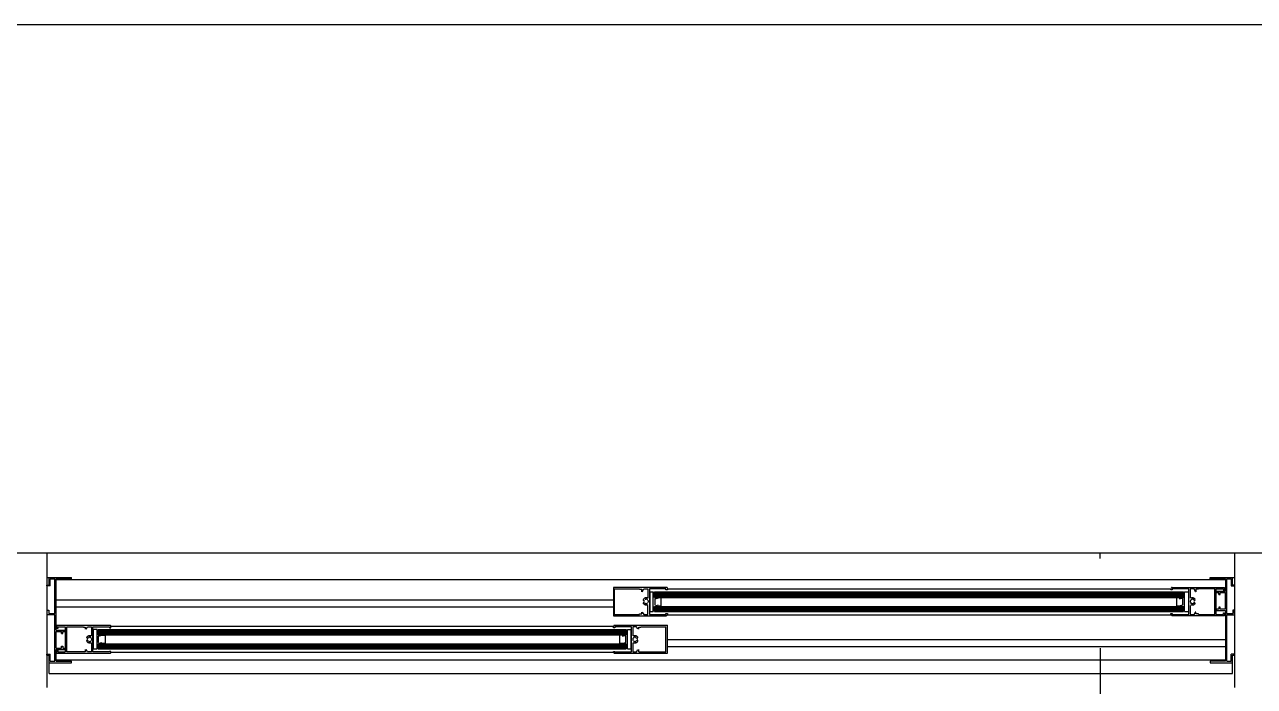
# Model space of a CAD drawing. Header units: millimetres. Extents: x 7649 to 34105, y 3983 to 25377.
# Drawn here: x 31922 to 33295, y 20638 to 21377 of the extents above; entities that cross this region are included whole.
import ezdxf

# ---------------------------------------------------------------- set-up
doc = ezdxf.new("R2010")
doc.units = ezdxf.units.MM

msp = doc.modelspace()

# ---------------------------------------------------------------- linework, layer by layer
at = {"layer": 'GEOMETRY', "color": 7}
for p, q in [((7649.45694, 21376.92222), (34105.14444, 21376.92222)), ((31946.67361, 20786.90139), (33272.76528, 20786.90139)), ((33122.48194, 20780.55139), (33122.48194, 20786.90139)), ((31946.67361, 20759.38472), (31949.31944, 20759.38472)), ((31949.31944, 20750.91806), (31949.31944, 20759.38472)), ((31949.31944, 20759.38472), (31974.19028, 20759.38472)), ((31950.37778, 20749.85972), (31950.37778, 20757.79722)), ((31950.37778, 20757.79722), (31955.66944, 20757.79722)), ((31955.66944, 20719.16806), (31955.66944, 20757.79722)), ((31957.25694, 20757.79722), (31974.19028, 20757.79722)), ((31957.25694, 20700.64722), (31957.25694, 20757.79722)), ((31957.25694, 20757.26806), (33262.18194, 20757.26806)), ((31974.19028, 20757.79722), (31974.19028, 20759.38472)), ((33245.24861, 20759.38472), (33270.11944, 20759.38472)), ((33245.24861, 20757.79722), (33245.24861, 20759.38472)), ((33245.24861, 20757.79722), (33262.18194, 20757.79722)), ((33262.18194, 20757.79722), (33262.18194, 20744.03889)), ((33263.76944, 20757.79722), (33268.53194, 20757.79722)), ((33263.76944, 20719.16806), (33263.76944, 20757.79722)), ((33268.53194, 20757.79722), (33268.53194, 20749.85972)), ((33270.11944, 20759.38472), (33272.76528, 20759.38472)), ((33270.11944, 20750.91806), (33270.11944, 20759.38472)), ((31946.67361, 20749.85972), (31946.67361, 20750.91806)), ((31946.67361, 20750.91806), (31949.31944, 20750.91806)), ((31950.37778, 20749.85972), (31946.67361, 20749.85972)), ((32638.29444, 20748.27222), (32579.02778, 20748.27222)), ((32579.02778, 20748.27222), (32579.02778, 20716.52222)), ((32580.08611, 20746.68472), (32580.08611, 20718.10972)), ((32580.08611, 20746.68472), (32608.13194, 20746.68472)), ((32608.13194, 20746.15556), (32608.13194, 20746.68472)), ((32608.13194, 20746.15556), (32610.77778, 20746.15556)), ((32610.77778, 20743.50972), (32610.77778, 20746.15556)), ((32611.30694, 20743.50972), (32612.89444, 20746.68472)), ((32612.89444, 20746.68472), (32617.65694, 20746.68472)), ((32617.65694, 20746.68472), (32617.65694, 20736.10139)), ((32637.76528, 20746.68472), (32619.24444, 20746.68472)), ((32619.24444, 20746.68472), (32619.24444, 20718.10972)), ((32619.77361, 20743.50972), (32619.77361, 20721.28472)), ((32619.77361, 20743.50972), (32623.47778, 20743.50972)), ((32623.47778, 20721.28472), (32623.47778, 20743.50972)), ((32625.06528, 20743.50972), (33215.61528, 20743.50972)), ((32625.06528, 20737.15972), (32625.06528, 20743.50972)), ((32625.06528, 20742.45139), (33215.61528, 20742.45139)), ((32637.76528, 20745.62639), (32637.76528, 20746.68472)), ((32639.35278, 20745.62639), (32637.76528, 20745.62639)), ((32638.66674, 20748.26498), (32638.55903, 20748.27222)), ((32638.77004, 20748.24387), (32638.66674, 20748.26498)), ((32638.86799, 20748.20985), (32638.77004, 20748.24387)), ((32638.95965, 20748.16385), (32638.86799, 20748.20985)), ((32639.04407, 20748.10683), (32638.95965, 20748.16385)), ((32639.12029, 20748.03974), (32639.04407, 20748.10683)), ((32639.18739, 20747.96351), (32639.12029, 20748.03974)), ((32639.24441, 20747.87909), (32639.18739, 20747.96351)), ((32639.2904, 20747.78744), (32639.24441, 20747.87909)), ((32639.32442, 20747.68948), (32639.2904, 20747.78744)), ((32639.34553, 20747.58618), (32639.32442, 20747.68948)), ((32639.35278, 20747.47847), (32639.34553, 20747.58618)), ((32639.35278, 20747.21389), (32639.35278, 20745.62639)), ((32639.35278, 20746.68472), (33201.32778, 20746.68472)), ((33201.32778, 20745.62639), (33201.32778, 20747.21389)), ((33202.91528, 20745.62639), (33201.32778, 20745.62639)), ((33201.86419, 20747.58618), (33201.85694, 20747.47847)), ((33201.8853, 20747.68948), (33201.86419, 20747.58618)), ((33201.91932, 20747.78744), (33201.8853, 20747.68948)), ((33201.96531, 20747.87909), (33201.91932, 20747.78744)), ((33202.02233, 20747.96351), (33201.96531, 20747.87909)), ((33202.08943, 20748.03974), (33202.02233, 20747.96351)), ((33202.16566, 20748.10683), (33202.08943, 20748.03974)), ((33202.25007, 20748.16385), (33202.16566, 20748.10683)), ((33202.34173, 20748.20985), (33202.25007, 20748.16385)), ((33202.43968, 20748.24387), (33202.34173, 20748.20985)), ((33202.38611, 20748.27222), (33261.12361, 20748.27222)), ((33202.54299, 20748.26498), (33202.43968, 20748.24387)), ((33202.65069, 20748.27222), (33202.54299, 20748.26498)), ((33221.43611, 20746.68472), (33202.91528, 20746.68472)), ((33202.91528, 20746.68472), (33202.91528, 20745.62639)), ((33215.61528, 20737.15972), (33215.61528, 20743.50972)), ((33216.67361, 20721.28472), (33216.67361, 20743.50972)), ((33216.67361, 20743.50972), (33220.90694, 20743.50972)), ((33220.90694, 20743.50972), (33220.90694, 20721.28472)), ((33221.43611, 20718.10972), (33221.43611, 20746.68472)), ((33227.25694, 20746.68472), (33223.02361, 20746.68472)), ((33223.02361, 20746.68472), (33223.02361, 20736.10139)), ((33228.84444, 20743.50972), (33227.25694, 20746.68472)), ((33229.37361, 20743.50972), (33228.84444, 20743.50972)), ((33232.01944, 20746.15556), (33229.37361, 20746.15556)), ((33229.37361, 20746.15556), (33229.37361, 20743.50972)), ((33250.54028, 20746.68472), (33232.01944, 20746.68472)), ((33232.01944, 20746.68472), (33232.01944, 20746.15556)), ((33250.54028, 20718.10972), (33250.54028, 20746.68472)), ((33251.59861, 20746.68472), (33251.59861, 20718.10972)), ((33251.59861, 20746.68472), (33260.06528, 20746.68472)), ((33252.12778, 20744.03889), (33262.18194, 20744.03889)), ((33252.12778, 20742.45139), (33252.12778, 20744.03889)), ((33252.12778, 20742.45139), (33254.77361, 20742.45139)), ((33254.77361, 20740.33472), (33254.77361, 20742.45139)), ((33256.36111, 20742.45139), (33262.18194, 20742.45139)), ((33256.36111, 20740.33472), (33256.36111, 20742.45139)), ((33260.06528, 20746.68472), (33260.06528, 20744.56806)), ((33260.06528, 20744.56806), (33261.12361, 20744.56806)), ((33261.12361, 20748.27222), (33261.12361, 20744.56806)), ((33262.18194, 20723.93056), (33262.18194, 20742.45139)), ((33268.53194, 20749.85972), (33272.76528, 20749.85972)), ((33272.76528, 20750.91806), (33270.11944, 20750.91806)), ((33272.76528, 20749.85972), (33272.76528, 20750.91806)), ((33272.76528, 20673.65972), (33272.76528, 20749.85972)), ((31957.25694, 20734.51389), (32579.02778, 20734.51389)), ((32612.36739, 20730.60316), (32612.36542, 20730.52977)), ((32612.36542, 20730.52977), (32612.37023, 20730.45665)), ((32612.37543, 20734.3765), (32612.36577, 20734.27827)), ((32612.36577, 20734.27827), (32612.36832, 20734.1799)), ((32612.37617, 20730.67634), (32612.36739, 20730.60316)), ((32612.36832, 20734.1799), (32612.38295, 20734.08258)), ((32612.37023, 20730.45665), (32612.38174, 20730.38428)), ((32612.39738, 20734.47337), (32612.37543, 20734.3765)), ((32612.39183, 20730.74882), (32612.37617, 20730.67634)), ((32612.38174, 20730.38428), (32612.39992, 20730.31315)), ((32612.38295, 20734.08258), (32612.40957, 20733.98754)), ((32612.41442, 20730.82013), (32612.39183, 20730.74882)), ((32612.43175, 20734.56769), (32612.39738, 20734.47337)), ((32612.39992, 20730.31315), (32612.4247, 20730.24373)), ((32612.40957, 20733.98754), (32612.44807, 20733.89597)), ((32612.444, 20730.88976), (32612.41442, 20730.82013)), ((32612.4247, 20730.24373), (32612.45603, 20730.17652)), ((32612.47863, 20734.65823), (32612.43175, 20734.56769)), ((32612.48004, 20730.95628), (32612.444, 20730.88976)), ((32612.44807, 20733.89597), (32612.49834, 20733.80909)), ((32612.45603, 20730.17652), (32612.49386, 20730.112)), ((32612.53813, 20734.7438), (32612.47863, 20734.65823)), ((32612.52175, 20731.01837), (32612.48004, 20730.95628)), ((32612.49386, 20730.112), (32612.53813, 20730.05064)), ((32612.49834, 20733.80909), (32612.56028, 20733.72809)), ((32612.56869, 20731.07578), (32612.52175, 20731.01837)), ((32612.56028, 20733.72809), (32612.63378, 20733.6542)), ((32612.62046, 20731.12824), (32612.56869, 20731.07578)), ((32612.67664, 20731.1755), (32612.62046, 20731.12824)), ((32612.63378, 20733.6542), (32612.71623, 20733.59045)), ((32612.73684, 20731.21729), (32612.67664, 20731.1755)), ((32612.89656, 20735.36234), (32612.70038, 20735.13428)), ((32612.70038, 20730.18933), (32612.99709, 20729.85669)), ((32612.71623, 20733.59045), (32612.80429, 20733.53905)), ((32612.80062, 20731.25337), (32612.73684, 20731.21729)), ((32612.86759, 20731.28347), (32612.80062, 20731.25337)), ((32612.80429, 20733.53905), (32612.89674, 20733.49996)), ((32612.93732, 20731.30733), (32612.86759, 20731.28347)), ((32613.10786, 20735.57341), (32612.89656, 20735.36234)), ((32612.89674, 20733.49996), (32612.99238, 20733.47314)), ((32613.00942, 20731.32469), (32612.93732, 20731.30733)), ((32612.99238, 20733.47314), (32613.09, 20733.45853)), ((32612.99709, 20729.85669), (32613.32368, 20729.56384)), ((32613.08345, 20731.3353), (32613.00942, 20731.32469)), ((32613.15903, 20731.33889), (32613.08345, 20731.3353)), ((32613.09, 20733.45853), (32613.18838, 20733.4561)), ((32613.33315, 20735.76695), (32613.10786, 20735.57341)), ((32613.21225, 20731.3371), (32613.15903, 20731.33889)), ((32613.18838, 20733.4561), (32613.2863, 20733.46579)), ((32613.26493, 20731.3318), (32613.21225, 20731.3371)), ((32613.31691, 20731.32303), (32613.26493, 20731.3318)), ((32613.2863, 20733.46579), (32613.38257, 20733.48758)), ((32613.36804, 20731.31088), (32613.31691, 20731.32303)), ((32613.32368, 20729.56384), (32613.67638, 20729.31169)), ((32613.57131, 20735.94242), (32613.33315, 20735.76695)), ((32613.41814, 20731.29541), (32613.36804, 20731.31088)), ((32613.38257, 20733.48758), (32613.47597, 20733.52139)), ((32613.46707, 20731.27668), (32613.41814, 20731.29541)), ((32613.42361, 20733.45556), (32613.95278, 20733.45556)), ((32613.42361, 20730.80972), (32613.95278, 20730.80972)), ((32613.51465, 20731.25477), (32613.46707, 20731.27668)), ((32613.47597, 20733.52139), (32613.56528, 20733.56721)), ((32613.56073, 20731.22974), (32613.51465, 20731.25477)), ((32613.60515, 20731.20166), (32613.56073, 20731.22974)), ((32613.56528, 20733.56721), (32613.6493, 20733.62497)), ((32613.82121, 20736.09927), (32613.57131, 20735.94242)), ((32613.64774, 20731.1706), (32613.60515, 20731.20166)), ((32613.68835, 20731.13662), (32613.64774, 20731.1706)), ((32613.6493, 20733.62497), (32613.72682, 20733.69464)), ((32613.67638, 20729.31169), (32614.0514, 20729.10118)), ((32613.72682, 20731.0998), (32613.68835, 20731.13662)), ((32614.08174, 20736.23697), (32613.82121, 20736.09927)), ((32613.95278, 20730.80972), (32613.95278, 20730.28056)), ((32614.0514, 20729.10118), (32614.44496, 20728.93325)), ((32614.35175, 20736.35497), (32614.08174, 20736.23697)), ((32614.63013, 20736.45274), (32614.35175, 20736.35497)), ((32614.60242, 20734.71725), (32614.38562, 20734.5739)), ((32614.38562, 20730.74971), (32614.60242, 20730.60636)), ((32614.44496, 20728.93325), (32614.85327, 20728.80883)), ((32614.82998, 20734.83454), (32614.60242, 20734.71725)), ((32614.60242, 20730.60636), (32614.82998, 20730.48907)), ((32614.91576, 20736.52972), (32614.63013, 20736.45274)), ((32615.06616, 20734.92577), (32614.82998, 20734.83454)), ((32614.82998, 20730.48907), (32615.06616, 20730.39784)), ((32614.85327, 20728.80883), (32615.27257, 20728.72885)), ((32615.20751, 20736.58538), (32614.91576, 20736.52972)), ((32615.3088, 20734.99093), (32615.06616, 20734.92577)), ((32615.06616, 20730.39784), (32615.3088, 20730.33268)), ((32615.50425, 20736.61917), (32615.20751, 20736.58538)), ((32615.27257, 20728.72885), (32615.69906, 20728.69425)), ((32615.55576, 20735.03002), (32615.3088, 20734.99093)), ((32615.3088, 20730.33268), (32615.55576, 20730.29359)), ((32615.80486, 20736.63056), (32615.50425, 20736.61917)), ((32615.80486, 20735.04306), (32615.55576, 20735.03002)), ((32615.55576, 20730.29359), (32615.80486, 20730.28056)), ((32615.69906, 20728.69425), (32616.12896, 20728.70596)), ((32615.94212, 20736.62818), (32615.80486, 20736.63056)), ((32616.05397, 20735.03002), (32615.80486, 20735.04306)), ((32615.80486, 20730.28056), (32616.05397, 20730.29359)), ((32616.07902, 20736.62108), (32615.94212, 20736.62818)), ((32616.30092, 20734.99093), (32616.05397, 20735.03002)), ((32616.05397, 20730.29359), (32616.30092, 20730.33268)), ((32616.21542, 20736.60926), (32616.07902, 20736.62108)), ((32616.12896, 20728.70596), (32616.55849, 20728.76492)), ((32616.35122, 20736.59277), (32616.21542, 20736.60926)), ((32616.54356, 20734.92577), (32616.30092, 20734.99093)), ((32616.30092, 20730.33268), (32616.54356, 20730.39784)), ((32616.48629, 20736.57162), (32616.35122, 20736.59277)), ((32616.62051, 20736.54584), (32616.48629, 20736.57162)), ((32616.77974, 20734.83454), (32616.54356, 20734.92577)), ((32616.54356, 20730.39784), (32616.77974, 20730.48907)), ((32616.55849, 20728.76492), (32616.98387, 20728.87206)), ((32616.59861, 20730.28056), (32616.59861, 20730.80972)), ((32616.75376, 20736.51545), (32616.62051, 20736.54584)), ((32616.88592, 20736.48048), (32616.75376, 20736.51545)), ((32617.00731, 20734.71725), (32616.77974, 20734.83454)), ((32616.77974, 20730.48907), (32617.00731, 20730.60636)), ((32617.01688, 20736.44096), (32616.88592, 20736.48048)), ((32616.98387, 20728.87206), (32617.40133, 20729.02831)), ((32617.2241, 20734.5739), (32617.00731, 20734.71725)), ((32617.00731, 20730.60636), (32617.2241, 20730.74971)), ((32617.14652, 20736.3969), (32617.01688, 20736.44096)), ((32617.2747, 20736.34834), (32617.14652, 20736.3969)), ((32617.40133, 20736.2953), (32617.2747, 20736.34834)), ((32617.86031, 20733.86425), (32617.71696, 20734.08105)), ((32617.71696, 20731.24256), (32617.86031, 20731.45936)), ((32617.9776, 20733.63669), (32617.86031, 20733.86425)), ((32617.86031, 20731.45936), (32617.9776, 20731.68692)), ((32618.06882, 20733.40051), (32617.9776, 20733.63669)), ((32617.9776, 20731.68692), (32618.06882, 20731.92311)), ((32618.13398, 20733.15786), (32618.06882, 20733.40051)), ((32618.06882, 20731.92311), (32618.13398, 20732.16575)), ((32618.17308, 20732.91091), (32618.13398, 20733.15786)), ((32618.13398, 20732.16575), (32618.17308, 20732.4127)), ((32618.18611, 20732.66181), (32618.17308, 20732.91091)), ((32618.17308, 20732.4127), (32618.18611, 20732.66181)), ((32625.06528, 20741.39306), (33215.61528, 20741.39306)), ((32625.06528, 20740.33472), (33215.61528, 20740.33472)), ((32625.06528, 20739.27639), (33215.61528, 20739.27639)), ((32625.06528, 20738.21806), (33215.61528, 20738.21806)), ((32625.06528, 20737.15972), (33215.61528, 20737.15972)), ((32625.59444, 20735.57222), (32629.29861, 20736.63056)), ((32625.59444, 20728.69306), (32625.59444, 20735.57222)), ((32625.59444, 20727.63472), (32629.29861, 20728.69306)), ((32632.47361, 20736.63056), (32629.29861, 20736.63056)), ((32632.47361, 20727.63472), (32632.47361, 20736.63056)), ((33210.85278, 20736.63056), (33207.67778, 20736.63056)), ((33207.67778, 20736.63056), (33207.67778, 20727.63472)), ((33210.85278, 20735.57222), (33214.55694, 20736.63056)), ((33210.85278, 20727.63472), (33214.55694, 20728.69306)), ((33214.55694, 20728.69306), (33214.55694, 20735.57222)), ((33223.03664, 20732.91091), (33223.02361, 20732.66181)), ((33223.02361, 20732.66181), (33223.03664, 20732.4127)), ((33223.07574, 20733.15786), (33223.03664, 20732.91091)), ((33223.03664, 20732.4127), (33223.07574, 20732.16575)), ((33223.1409, 20733.40051), (33223.07574, 20733.15786)), ((33223.07574, 20732.16575), (33223.1409, 20731.92311)), ((33223.23212, 20733.63669), (33223.1409, 20733.40051)), ((33223.1409, 20731.92311), (33223.23212, 20731.68692)), ((33223.34941, 20733.86425), (33223.23212, 20733.63669)), ((33223.23212, 20731.68692), (33223.34941, 20731.45936)), ((33223.49276, 20734.08105), (33223.34941, 20733.86425)), ((33223.34941, 20731.45936), (33223.49276, 20731.24256)), ((33223.55278, 20730.28056), (33223.55278, 20730.80972)), ((33224.22585, 20736.45155), (33223.8084, 20736.2953)), ((33223.8084, 20729.02831), (33223.93502, 20728.97527)), ((33223.93502, 20728.97527), (33224.06321, 20728.92671)), ((33224.20242, 20734.71725), (33223.98562, 20734.5739)), ((33223.98562, 20730.74971), (33224.20242, 20730.60636)), ((33224.06321, 20728.92671), (33224.19284, 20728.88266)), ((33224.19284, 20728.88266), (33224.3238, 20728.84313)), ((33224.42998, 20734.83454), (33224.20242, 20734.71725)), ((33224.20242, 20730.60636), (33224.42998, 20730.48907)), ((33224.65123, 20736.55869), (33224.22585, 20736.45155)), ((33224.3238, 20728.84313), (33224.45596, 20728.80816)), ((33224.66616, 20734.92577), (33224.42998, 20734.83454)), ((33224.42998, 20730.48907), (33224.66616, 20730.39784)), ((33224.45596, 20728.80816), (33224.58922, 20728.77777)), ((33224.58922, 20728.77777), (33224.72344, 20728.75199)), ((33225.08076, 20736.61765), (33224.65123, 20736.55869)), ((33224.9088, 20734.99093), (33224.66616, 20734.92577)), ((33224.66616, 20730.39784), (33224.9088, 20730.33268)), ((33224.72344, 20728.75199), (33224.8585, 20728.73084)), ((33224.8585, 20728.73084), (33224.9943, 20728.71435)), ((33225.15576, 20735.03002), (33224.9088, 20734.99093)), ((33224.9088, 20730.33268), (33225.15576, 20730.29359)), ((33224.9943, 20728.71435), (33225.13071, 20728.70254)), ((33225.51067, 20736.62936), (33225.08076, 20736.61765)), ((33225.13071, 20728.70254), (33225.2676, 20728.69543)), ((33225.40486, 20735.04306), (33225.15576, 20735.03002)), ((33225.15576, 20730.29359), (33225.40486, 20730.28056)), ((33225.2676, 20728.69543), (33225.40486, 20728.69306)), ((33225.65397, 20735.03002), (33225.40486, 20735.04306)), ((33225.40486, 20730.28056), (33225.65397, 20730.29359)), ((33225.40486, 20728.69306), (33225.70547, 20728.70444)), ((33225.93716, 20736.59476), (33225.51067, 20736.62936)), ((33225.90092, 20734.99093), (33225.65397, 20735.03002)), ((33225.65397, 20730.29359), (33225.90092, 20730.33268)), ((33225.70547, 20728.70444), (33226.00221, 20728.73823)), ((33226.14356, 20734.92577), (33225.90092, 20734.99093)), ((33225.90092, 20730.33268), (33226.14356, 20730.39784)), ((33226.35645, 20736.51479), (33225.93716, 20736.59476)), ((33226.00221, 20728.73823), (33226.29396, 20728.79389)), ((33226.37974, 20734.83454), (33226.14356, 20734.92577)), ((33226.14356, 20730.39784), (33226.37974, 20730.48907)), ((33226.19861, 20730.28056), (33226.19861, 20730.80972)), ((33226.29396, 20728.79389), (33226.57959, 20728.87087)), ((33226.76477, 20736.39036), (33226.35645, 20736.51479)), ((33226.60731, 20734.71725), (33226.37974, 20734.83454)), ((33226.37974, 20730.48907), (33226.60731, 20730.60636)), ((33226.57959, 20728.87087), (33226.85797, 20728.96864)), ((33226.8241, 20734.5739), (33226.60731, 20734.71725)), ((33226.60731, 20730.60636), (33226.8241, 20730.74971)), ((33227.15833, 20736.22243), (33226.76477, 20736.39036)), ((33226.85797, 20728.96864), (33227.12799, 20729.08664)), ((33226.95374, 20733.69464), (33226.9922, 20733.65782)), ((33227.03125, 20731.16947), (33226.95374, 20731.0998)), ((33226.9922, 20733.65782), (33227.03281, 20733.62385)), ((33227.11527, 20731.22723), (33227.03125, 20731.16947)), ((33227.03281, 20733.62385), (33227.07541, 20733.59278)), ((33227.07541, 20733.59278), (33227.11982, 20733.56471)), ((33227.20459, 20731.27305), (33227.11527, 20731.22723)), ((33227.11982, 20733.56471), (33227.16591, 20733.53968)), ((33227.12799, 20729.08664), (33227.38851, 20729.22434)), ((33227.53334, 20736.01192), (33227.15833, 20736.22243)), ((33227.16591, 20733.53968), (33227.21349, 20733.51777)), ((33227.29798, 20731.30687), (33227.20459, 20731.27305)), ((33227.21349, 20733.51777), (33227.26241, 20733.49904)), ((33227.26241, 20733.49904), (33227.31252, 20733.48357)), ((33227.39425, 20731.32865), (33227.29798, 20731.30687)), ((33227.31252, 20733.48357), (33227.36364, 20733.47141)), ((33227.36364, 20733.47141), (33227.41563, 20733.46265)), ((33227.38851, 20729.22434), (33227.63841, 20729.38119)), ((33227.49218, 20731.33835), (33227.39425, 20731.32865)), ((33227.41563, 20733.46265), (33227.46831, 20733.45734)), ((33227.46831, 20733.45734), (33227.52153, 20733.45556)), ((33227.59056, 20731.33591), (33227.49218, 20731.33835)), ((33227.52153, 20733.45556), (33227.5971, 20733.45915)), ((33227.88604, 20735.75977), (33227.53334, 20736.01192)), ((33227.68817, 20731.32131), (33227.59056, 20731.33591)), ((33227.5971, 20733.45915), (33227.67114, 20733.46976)), ((33227.63841, 20729.38119), (33227.87657, 20729.55666)), ((33227.67114, 20733.46976), (33227.74323, 20733.48712)), ((33227.78381, 20731.29448), (33227.68817, 20731.32131)), ((33227.74323, 20733.48712), (33227.81297, 20733.51098)), ((33227.87627, 20731.25539), (33227.78381, 20731.29448)), ((33227.81297, 20733.51098), (33227.87994, 20733.54107)), ((33227.96433, 20731.20399), (33227.87627, 20731.25539)), ((33227.87657, 20729.55666), (33228.10186, 20729.7502)), ((33227.87994, 20733.54107), (33227.94372, 20733.57715)), ((33228.21264, 20735.46692), (33227.88604, 20735.75977)), ((33227.94372, 20733.57715), (33228.00391, 20733.61895)), ((33228.04678, 20731.14025), (33227.96433, 20731.20399)), ((33228.00391, 20733.61895), (33228.0601, 20733.66621)), ((33228.12028, 20731.06635), (33228.04678, 20731.14025)), ((33228.0601, 20733.66621), (33228.11187, 20733.71867)), ((33228.10186, 20729.7502), (33228.31316, 20729.96127)), ((33228.11187, 20733.71867), (33228.15881, 20733.77607)), ((33228.18222, 20730.98536), (33228.12028, 20731.06635)), ((33228.1867, 20734.68245), (33228.14243, 20734.7438)), ((33228.14243, 20730.05064), (33228.20193, 20730.13621)), ((33228.15881, 20733.77607), (33228.20051, 20733.83816)), ((33228.23249, 20730.89847), (33228.18222, 20730.98536)), ((33228.22452, 20734.61792), (33228.1867, 20734.68245)), ((33228.20051, 20733.83816), (33228.23656, 20733.90468)), ((33228.20193, 20730.13621), (33228.24881, 20730.22676)), ((33228.50934, 20735.13428), (33228.21264, 20735.46692)), ((33228.25585, 20734.55071), (33228.22452, 20734.61792)), ((33228.27098, 20730.80691), (33228.23249, 20730.89847)), ((33228.23656, 20733.90468), (33228.26613, 20733.97432)), ((33228.24881, 20730.22676), (33228.28317, 20730.32107)), ((33228.28064, 20734.4813), (33228.25585, 20734.55071)), ((33228.26613, 20733.97432), (33228.28872, 20734.04562)), ((33228.2976, 20730.71186), (33228.27098, 20730.80691)), ((33228.29881, 20734.41017), (33228.28064, 20734.4813)), ((33228.28317, 20730.32107), (33228.30513, 20730.41795)), ((33228.28872, 20734.04562), (33228.30438, 20734.1181)), ((33228.31224, 20730.61455), (33228.2976, 20730.71186)), ((33228.31033, 20734.3378), (33228.29881, 20734.41017)), ((33228.30438, 20734.1181), (33228.31317, 20734.19128)), ((33228.30513, 20730.41795), (33228.31478, 20730.51617)), ((33228.31513, 20734.26467), (33228.31033, 20734.3378)), ((33228.31478, 20730.51617), (33228.31224, 20730.61455)), ((33228.31316, 20729.96127), (33228.50934, 20730.18933)), ((33228.31317, 20734.19128), (33228.31513, 20734.26467)), ((33254.77361, 20740.33472), (33256.36111, 20740.33472)), ((31947.20278, 20717.58056), (31947.20278, 20722.87222)), ((31947.20278, 20722.87222), (31948.79028, 20722.87222)), ((31955.66944, 20717.58056), (31947.20278, 20717.58056)), ((31948.79028, 20722.87222), (31948.79028, 20719.16806)), ((31948.79028, 20719.16806), (31955.66944, 20719.16806)), ((31955.66944, 20665.72222), (31955.66944, 20717.58056)), ((31957.25694, 20726.57639), (32579.02778, 20726.57639)), ((32579.02778, 20716.52222), (32638.29444, 20716.52222)), ((32580.08611, 20718.10972), (32608.13194, 20718.10972)), ((32608.13194, 20718.10972), (32608.13194, 20718.63889)), ((32608.13194, 20718.63889), (32610.77778, 20718.63889)), ((32610.77778, 20718.63889), (32610.77778, 20720.75556)), ((32611.30694, 20720.75556), (32612.89444, 20718.10972)), ((32612.89444, 20718.10972), (32617.65694, 20718.10972)), ((32617.65694, 20718.10972), (32617.65694, 20728.16389)), ((32619.24444, 20718.10972), (32637.76528, 20718.10972)), ((32619.77361, 20721.28472), (32623.47778, 20721.28472)), ((32625.06528, 20727.10556), (33215.61528, 20727.10556)), ((32625.06528, 20721.28472), (32625.06528, 20727.10556)), ((32625.06528, 20726.04722), (33215.61528, 20726.04722)), ((32625.06528, 20725.51806), (33215.61528, 20725.51806)), ((32625.06528, 20724.45972), (33215.61528, 20724.45972)), ((32625.06528, 20723.40139), (33215.61528, 20723.40139)), ((32625.06528, 20722.34306), (33215.61528, 20722.34306)), ((32625.06528, 20721.28472), (33215.61528, 20721.28472)), ((32629.29861, 20727.63472), (32632.47361, 20727.63472)), ((32637.76528, 20718.10972), (32637.76528, 20719.16806)), ((32637.76528, 20719.16806), (32639.35278, 20719.16806)), ((32638.55903, 20717.05139), (32638.66674, 20717.05863)), ((32638.66674, 20717.05863), (32638.77004, 20717.07974)), ((32638.77004, 20717.07974), (32638.86799, 20717.11377)), ((32638.86799, 20717.11377), (32638.95965, 20717.15976)), ((32638.95965, 20717.15976), (32639.04407, 20717.21678)), ((32639.04407, 20717.21678), (32639.12029, 20717.28387)), ((32639.12029, 20717.28387), (32639.18739, 20717.3601)), ((32639.18739, 20717.3601), (32639.24441, 20717.44452)), ((32639.24441, 20717.44452), (32639.2904, 20717.53617)), ((32639.2904, 20717.53617), (32639.32442, 20717.63413)), ((32639.32442, 20717.63413), (32639.34553, 20717.73743)), ((32639.34553, 20717.73743), (32639.35278, 20717.84514)), ((32639.35278, 20719.16806), (32639.35278, 20717.58056)), ((32639.35278, 20717.58056), (33201.32778, 20717.58056)), ((33201.32778, 20717.58056), (33201.32778, 20719.16806)), ((33201.32778, 20719.16806), (33202.91528, 20719.16806)), ((33201.85694, 20717.84514), (33201.86419, 20717.73743)), ((33201.86419, 20717.73743), (33201.8853, 20717.63413)), ((33201.8853, 20717.63413), (33201.91932, 20717.53617)), ((33201.91932, 20717.53617), (33201.96531, 20717.44452)), ((33201.96531, 20717.44452), (33202.02233, 20717.3601)), ((33202.02233, 20717.3601), (33202.08943, 20717.28387)), ((33202.08943, 20717.28387), (33202.16566, 20717.21678)), ((33202.16566, 20717.21678), (33202.25007, 20717.15976)), ((33202.25007, 20717.15976), (33202.34173, 20717.11377)), ((33202.34173, 20717.11377), (33202.43968, 20717.07974)), ((33261.12361, 20716.52222), (33202.38611, 20716.52222)), ((33202.43968, 20717.07974), (33202.54299, 20717.05863)), ((33202.54299, 20717.05863), (33202.65069, 20717.05139)), ((33202.91528, 20719.16806), (33202.91528, 20718.10972)), ((33202.91528, 20718.10972), (33221.43611, 20718.10972)), ((33207.67778, 20727.63472), (33210.85278, 20727.63472)), ((33215.61528, 20721.28472), (33215.61528, 20727.10556)), ((33216.67361, 20721.28472), (33220.90694, 20721.28472)), ((33223.02361, 20728.16389), (33223.02361, 20718.10972)), ((33223.02361, 20718.10972), (33227.25694, 20718.10972)), ((33227.25694, 20718.10972), (33228.84444, 20720.75556)), ((33228.84444, 20721.28472), (33229.37361, 20721.28472)), ((33229.37361, 20718.63889), (33229.37361, 20720.75556)), ((33232.01944, 20718.63889), (33229.37361, 20718.63889)), ((33232.01944, 20718.10972), (33232.01944, 20718.63889)), ((33232.01944, 20718.10972), (33250.54028, 20718.10972)), ((33251.59861, 20718.10972), (33260.06528, 20718.10972)), ((33254.77361, 20723.93056), (33252.12778, 20723.93056)), ((33252.12778, 20723.93056), (33252.12778, 20722.34306)), ((33252.12778, 20722.34306), (33262.18194, 20722.34306)), ((33256.36111, 20726.04722), (33254.77361, 20726.04722)), ((33254.77361, 20726.04722), (33254.77361, 20723.93056)), ((33256.36111, 20723.93056), (33256.36111, 20726.04722)), ((33262.18194, 20723.93056), (33256.36111, 20723.93056)), ((33260.06528, 20718.10972), (33260.06528, 20719.69722)), ((33260.06528, 20719.69722), (33261.12361, 20719.69722)), ((33261.12361, 20719.69722), (33261.12361, 20716.52222)), ((33262.18194, 20722.34306), (33262.18194, 20665.72222)), ((33263.76944, 20719.16806), (33270.64861, 20719.16806)), ((33263.76944, 20717.58056), (33272.23611, 20717.58056)), ((33263.76944, 20665.72222), (33263.76944, 20717.58056)), ((33272.23611, 20722.87222), (33270.64861, 20722.87222)), ((33270.64861, 20722.87222), (33270.64861, 20719.16806)), ((33272.23611, 20717.58056), (33272.23611, 20722.87222)), ((31957.78611, 20705.93889), (31957.78611, 20702.76389)), ((31957.78611, 20705.93889), (32017.05278, 20705.93889)), ((31957.78611, 20702.76389), (31959.37361, 20702.76389)), ((31959.37361, 20702.76389), (31959.37361, 20704.35139)), ((31959.37361, 20704.35139), (31967.31111, 20704.35139)), ((31967.31111, 20704.35139), (31967.31111, 20676.30556)), ((31968.89861, 20704.35139), (31987.41944, 20704.35139)), ((31968.89861, 20676.30556), (31968.89861, 20704.35139)), ((31987.41944, 20704.35139), (31987.41944, 20703.82222)), ((31987.41944, 20703.82222), (31989.53611, 20703.82222)), ((31989.53611, 20703.82222), (31989.53611, 20701.70556)), ((31990.59444, 20701.70556), (31992.18194, 20704.35139)), ((31992.18194, 20704.35139), (31996.41528, 20704.35139)), ((31996.41528, 20704.35139), (31996.41528, 20694.29722)), ((31998.00278, 20676.30556), (31998.00278, 20704.35139)), ((31998.00278, 20704.35139), (32016.52361, 20704.35139)), ((32002.76528, 20701.17639), (31998.53194, 20701.17639)), ((31998.53194, 20701.17639), (31998.53194, 20679.48056)), ((32002.76528, 20679.48056), (32002.76528, 20701.17639)), ((32003.82361, 20695.35556), (32003.82361, 20701.17639)), ((32003.82361, 20701.17639), (32593.31528, 20701.17639)), ((32016.52361, 20704.35139), (32016.52361, 20703.29306)), ((32016.52361, 20703.29306), (32018.11111, 20703.29306)), ((32017.42507, 20705.93164), (32017.31736, 20705.93889)), ((32017.52837, 20705.91054), (32017.42507, 20705.93164)), ((32017.62633, 20705.87651), (32017.52837, 20705.91054)), ((32017.71798, 20705.83052), (32017.62633, 20705.87651)), ((32017.8024, 20705.7735), (32017.71798, 20705.83052)), ((32017.87863, 20705.70641), (32017.8024, 20705.7735)), ((32017.94572, 20705.63018), (32017.87863, 20705.70641)), ((32018.00274, 20705.54576), (32017.94572, 20705.63018)), ((32018.04873, 20705.4541), (32018.00274, 20705.54576)), ((32018.08276, 20705.35615), (32018.04873, 20705.4541)), ((32018.10387, 20705.25285), (32018.08276, 20705.35615)), ((32018.11111, 20705.14514), (32018.10387, 20705.25285)), ((32018.11111, 20703.29306), (32018.11111, 20704.88056)), ((32018.11111, 20704.88056), (32579.02778, 20704.88056)), ((32579.02778, 20703.29306), (32579.02778, 20704.88056)), ((32580.61528, 20703.29306), (32579.02778, 20703.29306)), ((32579.56419, 20705.25285), (32579.55694, 20705.14514)), ((32579.5853, 20705.35615), (32579.56419, 20705.25285)), ((32579.61932, 20705.4541), (32579.5853, 20705.35615)), ((32579.66531, 20705.54576), (32579.61932, 20705.4541)), ((32579.72233, 20705.63018), (32579.66531, 20705.54576)), ((32579.78943, 20705.70641), (32579.72233, 20705.63018)), ((32579.86566, 20705.7735), (32579.78943, 20705.70641)), ((32579.95007, 20705.83052), (32579.86566, 20705.7735)), ((32580.04173, 20705.87651), (32579.95007, 20705.83052)), ((32580.13968, 20705.91054), (32580.04173, 20705.87651)), ((32580.08611, 20705.93889), (32639.35278, 20705.93889)), ((32580.24299, 20705.93164), (32580.13968, 20705.91054)), ((32580.35069, 20705.93889), (32580.24299, 20705.93164)), ((32599.13611, 20704.35139), (32580.61528, 20704.35139)), ((32580.61528, 20704.35139), (32580.61528, 20703.29306)), ((32593.31528, 20695.35556), (32593.31528, 20701.17639)), ((32594.90278, 20679.48056), (32594.90278, 20701.17639)), ((32594.90278, 20701.17639), (32598.60694, 20701.17639)), ((32598.60694, 20701.17639), (32598.60694, 20679.48056)), ((32599.13611, 20676.30556), (32599.13611, 20704.35139)), ((32604.95694, 20704.35139), (32600.72361, 20704.35139)), ((32600.72361, 20704.35139), (32600.72361, 20694.29722)), ((32606.54444, 20701.70556), (32604.95694, 20704.35139)), ((32607.60278, 20701.70556), (32607.60278, 20703.82222)), ((32607.60278, 20703.82222), (32609.71944, 20703.82222)), ((32609.71944, 20704.35139), (32637.76528, 20704.35139)), ((32609.71944, 20703.82222), (32609.71944, 20704.35139)), ((32637.76528, 20676.30556), (32637.76528, 20704.35139)), ((32639.35278, 20674.71806), (32639.35278, 20705.93889)), ((31957.25694, 20700.64722), (31967.31111, 20700.64722)), ((31957.25694, 20680.53889), (31957.25694, 20699.05972)), ((31957.25694, 20699.05972), (31963.07778, 20699.05972)), ((31963.07778, 20696.94306), (31963.07778, 20699.05972)), ((31963.07778, 20696.94306), (31964.66528, 20696.94306)), ((31964.66528, 20696.94306), (31964.66528, 20699.05972)), ((31964.66528, 20699.05972), (31967.31111, 20699.05972)), ((31967.31111, 20699.05972), (31967.31111, 20700.64722)), ((31991.12856, 20692.53363), (31991.12376, 20692.46051)), ((31991.12376, 20692.46051), (31991.12572, 20692.38711)), ((31991.12665, 20688.81038), (31991.12411, 20688.71201)), ((31991.12411, 20688.71201), (31991.13376, 20688.61378)), ((31991.12572, 20692.38711), (31991.1345, 20692.31394)), ((31991.14128, 20688.90769), (31991.12665, 20688.81038)), ((31991.14008, 20692.606), (31991.12856, 20692.53363)), ((31991.13376, 20688.61378), (31991.15572, 20688.5169)), ((31991.1345, 20692.31394), (31991.15016, 20692.24145)), ((31991.15825, 20692.67713), (31991.14008, 20692.606)), ((31991.1679, 20689.00274), (31991.14128, 20688.90769)), ((31991.15016, 20692.24145), (31991.17276, 20692.17015)), ((31991.15572, 20688.5169), (31991.19008, 20688.42259)), ((31991.18303, 20692.74655), (31991.15825, 20692.67713)), ((31991.2064, 20689.09431), (31991.1679, 20689.00274)), ((31991.17276, 20692.17015), (31991.20233, 20692.10051)), ((31991.21437, 20692.81376), (31991.18303, 20692.74655)), ((31991.19008, 20688.42259), (31991.23696, 20688.33205)), ((31991.20233, 20692.10051), (31991.23838, 20692.034)), ((31991.25667, 20689.18119), (31991.2064, 20689.09431)), ((31991.25219, 20692.87828), (31991.21437, 20692.81376)), ((31991.23696, 20688.33205), (31991.29646, 20688.24648)), ((31991.23838, 20692.034), (31991.28008, 20691.97191)), ((31991.29646, 20692.93963), (31991.25219, 20692.87828)), ((31991.31861, 20689.26218), (31991.25667, 20689.18119)), ((31991.28008, 20691.97191), (31991.32702, 20691.9145)), ((31991.39211, 20689.33608), (31991.31861, 20689.26218)), ((31991.32702, 20691.9145), (31991.37879, 20691.86204)), ((31991.37879, 20691.86204), (31991.43498, 20691.81478)), ((31991.47456, 20689.39983), (31991.39211, 20689.33608)), ((31991.43498, 20691.81478), (31991.49517, 20691.77298)), ((31991.75542, 20693.13358), (31991.45871, 20692.80095)), ((31991.45871, 20687.85599), (31991.65489, 20687.62794)), ((31991.56262, 20689.45123), (31991.47456, 20689.39983)), ((31991.49517, 20691.77298), (31991.55895, 20691.73691)), ((31991.55895, 20691.73691), (31991.62592, 20691.70681)), ((31991.65508, 20689.49031), (31991.56262, 20689.45123)), ((31991.62592, 20691.70681), (31991.69566, 20691.68295)), ((31991.65489, 20687.62794), (31991.86619, 20687.41687)), ((31991.75072, 20689.51714), (31991.65508, 20689.49031)), ((31991.69566, 20691.68295), (31991.76775, 20691.66559)), ((31991.84833, 20689.53175), (31991.75072, 20689.51714)), ((31992.08201, 20693.42644), (31991.75542, 20693.13358)), ((31991.76775, 20691.66559), (31991.84179, 20691.65498)), ((31991.84179, 20691.65498), (31991.91736, 20691.65139)), ((31991.94671, 20689.53418), (31991.84833, 20689.53175)), ((31991.86619, 20687.41687), (31992.09148, 20687.22333)), ((31991.91736, 20691.65139), (31991.97058, 20691.65317)), ((31992.04464, 20689.52448), (31991.94671, 20689.53418)), ((31991.97058, 20691.65317), (31992.02326, 20691.65848)), ((31992.02326, 20691.65848), (31992.07525, 20691.66725)), ((31992.14091, 20689.5027), (31992.04464, 20689.52448)), ((31992.07525, 20691.66725), (31992.12637, 20691.6794)), ((31992.43471, 20693.67859), (31992.08201, 20693.42644)), ((31992.12637, 20691.6794), (31992.17648, 20691.69487)), ((31992.2343, 20689.46888), (31992.14091, 20689.5027)), ((31992.17648, 20691.69487), (31992.2254, 20691.7136)), ((31992.18194, 20691.65139), (31992.71111, 20691.65139)), ((31992.18194, 20689.00556), (31992.71111, 20689.00556)), ((31992.2254, 20691.7136), (31992.27298, 20691.73551)), ((31992.32362, 20689.42307), (31992.2343, 20689.46888)), ((31992.27298, 20691.73551), (31992.31906, 20691.76054)), ((31992.31906, 20691.76054), (31992.36348, 20691.78862)), ((31992.40764, 20689.3653), (31992.32362, 20689.42307)), ((31992.36348, 20691.78862), (31992.40608, 20691.81968)), ((31992.40608, 20691.81968), (31992.44669, 20691.85365)), ((31992.48515, 20689.29563), (31992.40764, 20689.3653)), ((31992.80973, 20693.8891), (31992.43471, 20693.67859)), ((31992.44669, 20691.85365), (31992.48515, 20691.89048)), ((31992.71111, 20691.65139), (31992.71111, 20692.18056)), ((31993.20329, 20694.05703), (31992.80973, 20693.8891)), ((31993.36075, 20692.38392), (31993.14395, 20692.24057)), ((31993.14395, 20688.41638), (31993.36075, 20688.27302)), ((31993.61161, 20694.18145), (31993.20329, 20694.05703)), ((31993.58831, 20692.50121), (31993.36075, 20692.38392)), ((31993.36075, 20688.27302), (31993.58831, 20688.15574)), ((31993.82449, 20692.59243), (31993.58831, 20692.50121)), ((31993.58831, 20688.15574), (31993.82449, 20688.06451)), ((31994.0309, 20694.26143), (31993.61161, 20694.18145)), ((31994.06714, 20692.65759), (31993.82449, 20692.59243)), ((31993.82449, 20688.06451), (31994.06714, 20687.99935)), ((31994.45739, 20694.29603), (31994.0309, 20694.26143)), ((31994.31409, 20692.69669), (31994.06714, 20692.65759)), ((31994.06714, 20687.99935), (31994.31409, 20687.96025)), ((31994.56319, 20692.70972), (31994.31409, 20692.69669)), ((31994.31409, 20687.96025), (31994.56319, 20687.94722)), ((31994.88729, 20694.28432), (31994.45739, 20694.29603)), ((31994.8123, 20692.69669), (31994.56319, 20692.70972)), ((31994.56319, 20687.94722), (31994.8123, 20687.96025)), ((31995.05925, 20692.65759), (31994.8123, 20692.69669)), ((31994.8123, 20687.96025), (31995.05925, 20687.99935)), ((31995.31682, 20694.22536), (31994.88729, 20694.28432)), ((31995.30189, 20692.59243), (31995.05925, 20692.65759)), ((31995.05925, 20687.99935), (31995.30189, 20688.06451)), ((31995.53808, 20692.50121), (31995.30189, 20692.59243)), ((31995.30189, 20688.06451), (31995.53808, 20688.15574)), ((31995.74221, 20694.11822), (31995.31682, 20694.22536)), ((31995.35694, 20691.65139), (31995.35694, 20692.18056)), ((31995.76564, 20692.38392), (31995.53808, 20692.50121)), ((31995.53808, 20688.15574), (31995.76564, 20688.27302)), ((31996.15966, 20693.96196), (31995.74221, 20694.11822)), ((31995.98244, 20692.24057), (31995.76564, 20692.38392)), ((31995.76564, 20688.27302), (31995.98244, 20688.41638)), ((31996.61864, 20691.53092), (31996.47529, 20691.74771)), ((31996.47529, 20688.90923), (31996.61864, 20689.12603)), ((31996.73593, 20691.30335), (31996.61864, 20691.53092)), ((31996.61864, 20689.12603), (31996.73593, 20689.35359)), ((31996.82716, 20691.06717), (31996.73593, 20691.30335)), ((31996.73593, 20689.35359), (31996.82716, 20689.58977)), ((31996.89232, 20690.82453), (31996.82716, 20691.06717)), ((31996.82716, 20689.58977), (31996.89232, 20689.83242)), ((31996.93141, 20690.57758), (31996.89232, 20690.82453)), ((31996.89232, 20689.83242), (31996.93141, 20690.07937)), ((31996.94444, 20690.32847), (31996.93141, 20690.57758)), ((31996.93141, 20690.07937), (31996.94444, 20690.32847)), ((32003.82361, 20700.11806), (32593.31528, 20700.11806)), ((32003.82361, 20699.05972), (32593.31528, 20699.05972)), ((32003.82361, 20698.00139), (32593.31528, 20698.00139)), ((32003.82361, 20697.47222), (32593.31528, 20697.47222)), ((32003.82361, 20696.41389), (32593.31528, 20696.41389)), ((32003.82361, 20695.35556), (32593.31528, 20695.35556)), ((32004.35278, 20693.76806), (32008.05694, 20694.82639)), ((32004.35278, 20686.88889), (32004.35278, 20693.76806)), ((32008.05694, 20694.82639), (32011.76111, 20694.82639)), ((32011.76111, 20694.82639), (32011.76111, 20685.83056)), ((32589.08194, 20694.82639), (32585.90694, 20694.82639)), ((32585.90694, 20694.82639), (32585.90694, 20685.83056)), ((32589.08194, 20693.76806), (32592.78611, 20694.82639)), ((32592.78611, 20686.88889), (32592.78611, 20693.76806)), ((32600.73664, 20690.57758), (32600.72361, 20690.32847)), ((32600.72361, 20690.32847), (32600.73664, 20690.07937)), ((32600.77574, 20690.82453), (32600.73664, 20690.57758)), ((32600.73664, 20690.07937), (32600.77574, 20689.83242)), ((32600.8409, 20691.06717), (32600.77574, 20690.82453)), ((32600.77574, 20689.83242), (32600.8409, 20689.58977)), ((32600.93212, 20691.30335), (32600.8409, 20691.06717)), ((32600.8409, 20689.58977), (32600.93212, 20689.35359)), ((32601.04941, 20691.53092), (32600.93212, 20691.30335)), ((32600.93212, 20689.35359), (32601.04941, 20689.12603)), ((32601.19276, 20691.74771), (32601.04941, 20691.53092)), ((32601.04941, 20689.12603), (32601.19276, 20688.90923)), ((32601.92585, 20694.11822), (32601.5084, 20693.96196)), ((32601.90242, 20692.38392), (32601.68562, 20692.24057)), ((32601.68562, 20688.41638), (32601.90242, 20688.27302)), ((32601.78194, 20691.65139), (32601.78194, 20692.18056)), ((32602.12998, 20692.50121), (32601.90242, 20692.38392)), ((32601.90242, 20688.27302), (32602.12998, 20688.15574)), ((32602.35123, 20694.22536), (32601.92585, 20694.11822)), ((32602.36616, 20692.59243), (32602.12998, 20692.50121)), ((32602.12998, 20688.15574), (32602.36616, 20688.06451)), ((32602.78076, 20694.28432), (32602.35123, 20694.22536)), ((32602.6088, 20692.65759), (32602.36616, 20692.59243)), ((32602.36616, 20688.06451), (32602.6088, 20687.99935)), ((32602.85576, 20692.69669), (32602.6088, 20692.65759)), ((32602.6088, 20687.99935), (32602.85576, 20687.96025)), ((32603.21067, 20694.29603), (32602.78076, 20694.28432)), ((32603.10486, 20692.70972), (32602.85576, 20692.69669)), ((32602.85576, 20687.96025), (32603.10486, 20687.94722)), ((32603.35397, 20692.69669), (32603.10486, 20692.70972)), ((32603.10486, 20687.94722), (32603.35397, 20687.96025)), ((32603.63716, 20694.26143), (32603.21067, 20694.29603)), ((32603.60092, 20692.65759), (32603.35397, 20692.69669)), ((32603.35397, 20687.96025), (32603.60092, 20687.99935)), ((32603.84356, 20692.59243), (32603.60092, 20692.65759)), ((32603.60092, 20687.99935), (32603.84356, 20688.06451)), ((32604.05645, 20694.18145), (32603.63716, 20694.26143)), ((32604.07974, 20692.50121), (32603.84356, 20692.59243)), ((32603.84356, 20688.06451), (32604.07974, 20688.15574)), ((32604.46477, 20694.05703), (32604.05645, 20694.18145)), ((32604.30731, 20692.38392), (32604.07974, 20692.50121)), ((32604.07974, 20688.15574), (32604.30731, 20688.27302)), ((32604.5241, 20692.24057), (32604.30731, 20692.38392)), ((32604.30731, 20688.27302), (32604.5241, 20688.41638)), ((32604.42778, 20691.65139), (32604.42778, 20692.18056)), ((32604.95694, 20691.65139), (32604.42778, 20691.65139)), ((32604.42778, 20689.00556), (32604.95694, 20689.00556)), ((32604.85833, 20693.8891), (32604.46477, 20694.05703)), ((32605.23334, 20693.67859), (32604.85833, 20693.8891)), ((32605.1829, 20691.89048), (32605.22137, 20691.85365)), ((32605.26042, 20689.3653), (32605.1829, 20689.29563)), ((32605.22137, 20691.85365), (32605.26198, 20691.81968)), ((32605.58604, 20693.42644), (32605.23334, 20693.67859)), ((32605.34444, 20689.42307), (32605.26042, 20689.3653)), ((32605.26198, 20691.81968), (32605.30457, 20691.78862)), ((32605.30457, 20691.78862), (32605.34899, 20691.76054)), ((32605.43375, 20689.46888), (32605.34444, 20689.42307)), ((32605.34899, 20691.76054), (32605.39507, 20691.73551)), ((32605.39507, 20691.73551), (32605.44266, 20691.7136)), ((32605.52715, 20689.5027), (32605.43375, 20689.46888)), ((32605.44266, 20691.7136), (32605.49158, 20691.69487)), ((32605.49158, 20691.69487), (32605.54169, 20691.6794)), ((32605.62342, 20689.52448), (32605.52715, 20689.5027)), ((32605.54169, 20691.6794), (32605.59281, 20691.66725)), ((32605.57657, 20687.22333), (32605.80186, 20687.41687)), ((32605.91264, 20693.13358), (32605.58604, 20693.42644)), ((32605.59281, 20691.66725), (32605.64479, 20691.65848)), ((32605.72135, 20689.53418), (32605.62342, 20689.52448)), ((32605.64479, 20691.65848), (32605.69748, 20691.65317)), ((32605.69748, 20691.65317), (32605.75069, 20691.65139)), ((32605.81972, 20689.53175), (32605.72135, 20689.53418)), ((32605.75069, 20691.65139), (32605.82627, 20691.65498)), ((32605.80186, 20687.41687), (32606.01316, 20687.62794)), ((32605.91734, 20689.51714), (32605.81972, 20689.53175)), ((32605.82627, 20691.65498), (32605.90031, 20691.66559)), ((32605.90031, 20691.66559), (32605.9724, 20691.68295)), ((32606.20934, 20692.80095), (32605.91264, 20693.13358)), ((32606.01298, 20689.49031), (32605.91734, 20689.51714)), ((32605.9724, 20691.68295), (32606.04214, 20691.70681)), ((32606.10543, 20689.45123), (32606.01298, 20689.49031)), ((32606.01316, 20687.62794), (32606.20934, 20687.85599)), ((32606.04214, 20691.70681), (32606.1091, 20691.73691)), ((32606.19349, 20689.39983), (32606.10543, 20689.45123)), ((32606.1091, 20691.73691), (32606.17289, 20691.77298)), ((32606.17289, 20691.77298), (32606.23308, 20691.81478)), ((32606.27595, 20689.33608), (32606.19349, 20689.39983)), ((32606.23308, 20691.81478), (32606.28927, 20691.86204)), ((32606.34944, 20689.26218), (32606.27595, 20689.33608)), ((32606.28927, 20691.86204), (32606.34104, 20691.9145)), ((32606.34104, 20691.9145), (32606.38798, 20691.97191)), ((32606.41138, 20689.18119), (32606.34944, 20689.26218)), ((32606.41586, 20692.87828), (32606.37159, 20692.93963)), ((32606.37159, 20688.24648), (32606.43109, 20688.33205)), ((32606.38798, 20691.97191), (32606.42968, 20692.034)), ((32606.46165, 20689.09431), (32606.41138, 20689.18119)), ((32606.45369, 20692.81376), (32606.41586, 20692.87828)), ((32606.42968, 20692.034), (32606.46573, 20692.10051)), ((32606.43109, 20688.33205), (32606.47797, 20688.42259)), ((32606.48502, 20692.74655), (32606.45369, 20692.81376)), ((32606.50015, 20689.00274), (32606.46165, 20689.09431)), ((32606.46573, 20692.10051), (32606.4953, 20692.17015)), ((32606.47797, 20688.42259), (32606.51234, 20688.5169)), ((32606.5098, 20692.67713), (32606.48502, 20692.74655)), ((32606.4953, 20692.17015), (32606.51789, 20692.24145)), ((32606.52677, 20688.90769), (32606.50015, 20689.00274)), ((32606.52798, 20692.606), (32606.5098, 20692.67713)), ((32606.51234, 20688.5169), (32606.5343, 20688.61378)), ((32606.51789, 20692.24145), (32606.53355, 20692.31394)), ((32606.54141, 20688.81038), (32606.52677, 20688.90769)), ((32606.5395, 20692.53363), (32606.52798, 20692.606)), ((32606.53355, 20692.31394), (32606.54234, 20692.38711)), ((32606.5343, 20688.61378), (32606.54395, 20688.71201)), ((32606.5443, 20692.46051), (32606.5395, 20692.53363)), ((32606.54395, 20688.71201), (32606.54141, 20688.81038)), ((32606.54234, 20692.38711), (32606.5443, 20692.46051)), ((32639.35278, 20690.06389), (33262.18194, 20690.06389)), ((31946.67361, 20672.60139), (31946.67361, 20673.65972)), ((31946.67361, 20673.65972), (31950.37778, 20673.65972)), ((31950.37778, 20665.72222), (31950.37778, 20673.65972)), ((31957.25694, 20680.53889), (31963.07778, 20680.53889)), ((31957.25694, 20665.72222), (31957.25694, 20678.95139)), ((31957.25694, 20678.95139), (31967.31111, 20678.95139)), ((31959.37361, 20677.89306), (31957.78611, 20677.89306)), ((31957.78611, 20677.89306), (31957.78611, 20674.71806)), ((31957.78611, 20674.71806), (32017.05278, 20674.71806)), ((31959.37361, 20676.30556), (31959.37361, 20677.89306)), ((31959.37361, 20676.30556), (31967.31111, 20676.30556)), ((31963.07778, 20680.53889), (31963.07778, 20682.65556)), ((31963.07778, 20682.65556), (31964.66528, 20682.65556)), ((31964.66528, 20682.65556), (31964.66528, 20680.53889)), ((31964.66528, 20680.53889), (31967.31111, 20680.53889)), ((31967.31111, 20680.53889), (31967.31111, 20678.95139)), ((31987.41944, 20676.30556), (31968.89861, 20676.30556)), ((31989.53611, 20676.30556), (31987.41944, 20676.30556)), ((31989.53611, 20678.95139), (31989.53611, 20676.30556)), ((31992.18194, 20676.30556), (31990.59444, 20678.95139)), ((31992.09148, 20687.22333), (31992.32964, 20687.04786)), ((31996.41528, 20676.30556), (31992.18194, 20676.30556)), ((31992.32964, 20687.04786), (31992.57955, 20686.89101)), ((31992.57955, 20686.89101), (31992.84007, 20686.75331)), ((31992.84007, 20686.75331), (31993.11008, 20686.6353)), ((31993.11008, 20686.6353), (31993.38847, 20686.53754)), ((31993.38847, 20686.53754), (31993.67409, 20686.46056)), ((31993.67409, 20686.46056), (31993.96584, 20686.4049)), ((31993.96584, 20686.4049), (31994.26258, 20686.37111)), ((31994.26258, 20686.37111), (31994.56319, 20686.35972)), ((31994.56319, 20686.35972), (31994.70046, 20686.3621)), ((31994.70046, 20686.3621), (31994.83735, 20686.3692)), ((31994.83735, 20686.3692), (31994.97376, 20686.38101)), ((31994.97376, 20686.38101), (31995.10955, 20686.39751)), ((31995.10955, 20686.39751), (31995.24462, 20686.41866)), ((31995.24462, 20686.41866), (31995.37884, 20686.44444)), ((31995.37884, 20686.44444), (31995.51209, 20686.47483)), ((31995.51209, 20686.47483), (31995.64426, 20686.5098)), ((31995.64426, 20686.5098), (31995.77522, 20686.54932)), ((31995.77522, 20686.54932), (31995.90485, 20686.59338)), ((31995.90485, 20686.59338), (31996.03304, 20686.64194)), ((31996.03304, 20686.64194), (31996.15966, 20686.69498)), ((31996.41528, 20686.35972), (31996.41528, 20676.30556)), ((32016.52361, 20676.30556), (31998.00278, 20676.30556)), ((31998.53194, 20679.48056), (32002.76528, 20679.48056)), ((32003.82361, 20679.48056), (32003.82361, 20685.30139)), ((32003.82361, 20685.30139), (32593.31528, 20685.30139)), ((32003.82361, 20684.24306), (32593.31528, 20684.24306)), ((32003.82361, 20683.18472), (32593.31528, 20683.18472)), ((32003.82361, 20682.12639), (32593.31528, 20682.12639)), ((32003.82361, 20681.06806), (32593.31528, 20681.06806)), ((32003.82361, 20680.00972), (32593.31528, 20680.00972)), ((32003.82361, 20679.48056), (32593.31528, 20679.48056)), ((32004.35278, 20685.83056), (32008.05694, 20686.88889)), ((32008.05694, 20685.83056), (32011.76111, 20685.83056)), ((32018.11111, 20676.83472), (32016.52361, 20676.83472)), ((32016.52361, 20676.83472), (32016.52361, 20676.30556)), ((32017.31736, 20674.71806), (32017.42507, 20674.7253)), ((32017.42507, 20674.7253), (32017.52837, 20674.74641)), ((32017.52837, 20674.74641), (32017.62633, 20674.78043)), ((32017.62633, 20674.78043), (32017.71798, 20674.82643)), ((32017.71798, 20674.82643), (32017.8024, 20674.88344)), ((32017.8024, 20674.88344), (32017.87863, 20674.95054)), ((32017.87863, 20674.95054), (32017.94572, 20675.02677)), ((32017.94572, 20675.02677), (32018.00274, 20675.11118)), ((32018.00274, 20675.11118), (32018.04873, 20675.20284)), ((32018.04873, 20675.20284), (32018.08276, 20675.30079)), ((32018.08276, 20675.30079), (32018.10387, 20675.4041)), ((32018.10387, 20675.4041), (32018.11111, 20675.51181)), ((32018.11111, 20675.24722), (32018.11111, 20676.83472)), ((32018.11111, 20675.77639), (32579.02778, 20675.77639)), ((32579.02778, 20675.24722), (32579.02778, 20676.83472)), ((32579.02778, 20676.83472), (32580.61528, 20676.83472)), ((32579.55694, 20675.51181), (32579.56419, 20675.4041)), ((32579.56419, 20675.4041), (32579.5853, 20675.30079)), ((32579.5853, 20675.30079), (32579.61932, 20675.20284)), ((32579.61932, 20675.20284), (32579.66531, 20675.11118)), ((32579.66531, 20675.11118), (32579.72233, 20675.02677)), ((32579.72233, 20675.02677), (32579.78943, 20674.95054)), ((32579.78943, 20674.95054), (32579.86566, 20674.88344)), ((32579.86566, 20674.88344), (32579.95007, 20674.82643)), ((32579.95007, 20674.82643), (32580.04173, 20674.78043)), ((32580.04173, 20674.78043), (32580.13968, 20674.74641)), ((32580.08611, 20674.71806), (32639.35278, 20674.71806)), ((32580.13968, 20674.74641), (32580.24299, 20674.7253)), ((32580.24299, 20674.7253), (32580.35069, 20674.71806)), ((32580.61528, 20676.83472), (32580.61528, 20676.30556)), ((32580.61528, 20676.30556), (32599.13611, 20676.30556)), ((32585.90694, 20685.83056), (32589.08194, 20685.83056)), ((32589.08194, 20685.83056), (32592.78611, 20686.88889)), ((32593.31528, 20679.48056), (32593.31528, 20685.30139)), ((32594.90278, 20679.48056), (32598.60694, 20679.48056)), ((32600.72361, 20686.35972), (32600.72361, 20676.30556)), ((32600.72361, 20676.30556), (32604.95694, 20676.30556)), ((32601.5084, 20686.69498), (32601.63502, 20686.64194)), ((32601.63502, 20686.64194), (32601.76321, 20686.59338)), ((32601.76321, 20686.59338), (32601.89284, 20686.54932)), ((32601.89284, 20686.54932), (32602.0238, 20686.5098)), ((32602.0238, 20686.5098), (32602.15596, 20686.47483)), ((32602.15596, 20686.47483), (32602.28922, 20686.44444)), ((32602.28922, 20686.44444), (32602.42344, 20686.41866)), ((32602.42344, 20686.41866), (32602.5585, 20686.39751)), ((32602.5585, 20686.39751), (32602.6943, 20686.38101)), ((32602.6943, 20686.38101), (32602.83071, 20686.3692)), ((32602.83071, 20686.3692), (32602.9676, 20686.3621)), ((32602.9676, 20686.3621), (32603.10486, 20686.35972)), ((32603.10486, 20686.35972), (32603.40547, 20686.37111)), ((32603.40547, 20686.37111), (32603.70221, 20686.4049)), ((32603.70221, 20686.4049), (32603.99396, 20686.46056)), ((32603.99396, 20686.46056), (32604.27959, 20686.53754)), ((32604.27959, 20686.53754), (32604.55797, 20686.6353)), ((32604.55797, 20686.6353), (32604.82799, 20686.75331)), ((32604.82799, 20686.75331), (32605.08851, 20686.89101)), ((32604.95694, 20676.30556), (32606.54444, 20678.95139)), ((32605.08851, 20686.89101), (32605.33841, 20687.04786)), ((32605.33841, 20687.04786), (32605.57657, 20687.22333)), ((32607.60278, 20676.30556), (32607.60278, 20678.95139)), ((32607.60278, 20676.30556), (32609.71944, 20676.30556)), ((32609.71944, 20676.30556), (32637.76528, 20676.30556)), ((32639.35278, 20682.12639), (33262.18194, 20682.12639)), ((33122.48194, 20680.53889), (33122.48194, 20611.74722)), ((33272.76528, 20673.65972), (33268.53194, 20673.65972)), ((33268.53194, 20665.72222), (33268.53194, 20673.65972)), ((33272.76528, 20672.60139), (33272.76528, 20673.65972)), ((31946.67361, 20672.60139), (31949.31944, 20672.60139)), ((31949.31944, 20664.13472), (31949.31944, 20672.60139)), ((31949.31944, 20664.13472), (31974.19028, 20664.13472)), ((31949.31944, 20651.96389), (31949.31944, 20664.13472)), ((31950.37778, 20665.72222), (31955.66944, 20665.72222)), ((31957.25694, 20667.30972), (33262.18194, 20667.30972)), ((31957.25694, 20665.72222), (31974.19028, 20665.72222)), ((31974.19028, 20664.13472), (31974.19028, 20665.72222)), ((33262.18194, 20665.72222), (33245.24861, 20665.72222)), ((33245.24861, 20665.72222), (33245.24861, 20664.13472)), ((33245.24861, 20664.13472), (33270.11944, 20664.13472)), ((33263.76944, 20665.72222), (33268.53194, 20665.72222)), ((33270.11944, 20664.13472), (33270.11944, 20672.60139)), ((33270.11944, 20672.60139), (33272.76528, 20672.60139)), ((33270.11944, 20651.96389), (33270.11944, 20664.13472)), ((31949.31944, 20651.96389), (33270.11944, 20651.96389))]:
    msp.add_line(p, q, dxfattribs=at)
at = {"layer": 'RECTANGLES', "color": 7}
for p, q in [((31896.40278, 20786.90139), (31946.67361, 20786.90139)), ((31946.67361, 20786.90139), (31946.67361, 20636.61806)), ((33272.76528, 20786.90139), (33322.50694, 20786.90139)), ((33272.76528, 20636.61806), (33272.76528, 20786.90139))]:
    msp.add_line(p, q, dxfattribs=at)

doc.saveas('drawing.dxf')
